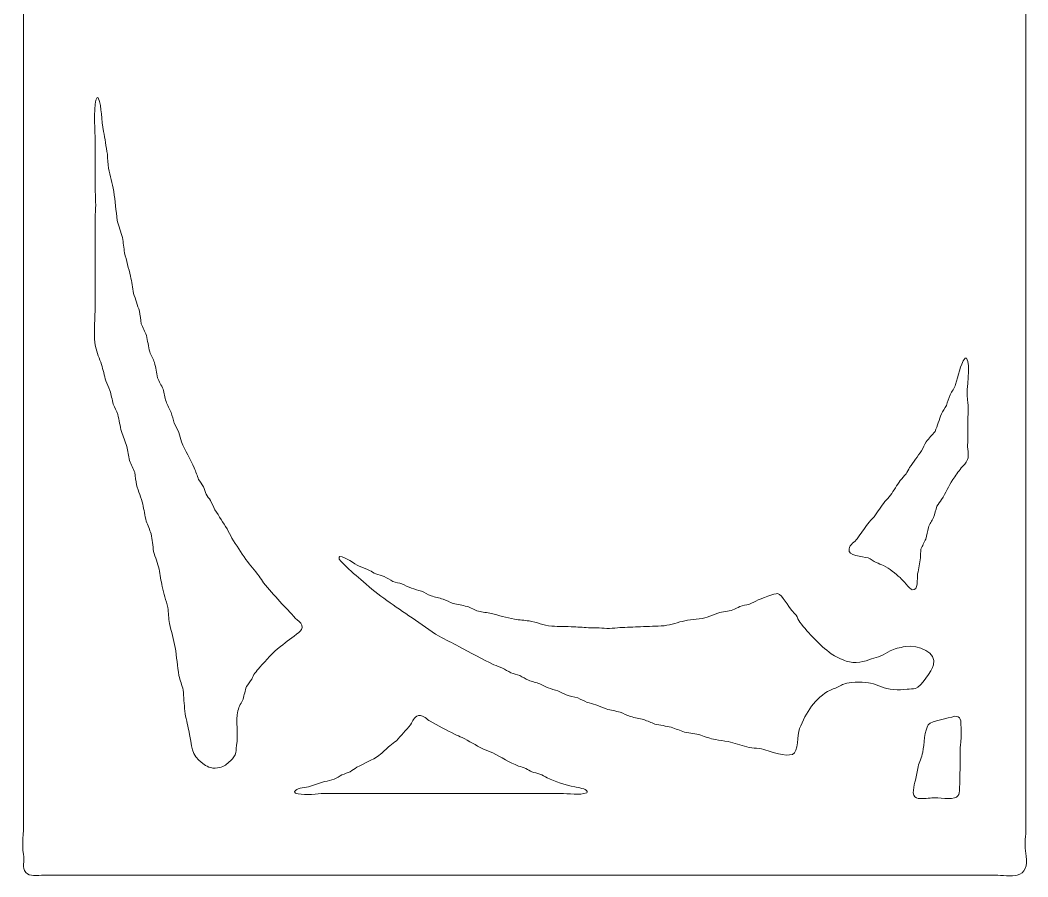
# Model space of a CAD drawing. Header units: centimetres. Extents: x -8.6 to 6.8, y -13.6 to 12.9.
# Drawn here: x 0.09 to 6.77, y -13.58 to -7.9 of the extents above; entities that cross this region are included whole.
import ezdxf

# ---------------------------------------------------------------- set-up
doc = ezdxf.new("R2010")
doc.units = ezdxf.units.CM
doc.header["$MEASUREMENT"] = 0
doc.layers.add('layer 1', color=7, linetype='Continuous')

msp = doc.modelspace()

# ---------------------------------------------------------------- linework, layer by layer
at = {"layer": 'layer 1', "color": 242, "lineweight": 9}
for points, knots in [([(0.1776, 12.93699), (1.81546, 12.93626), (3.48094, 12.93347), (5.12961, 12.93347), (5.12961, 12.93347), (5.53192, 12.93347), (5.93435, 12.93347), (6.33666, 12.93347), (6.33666, 12.93347), (6.43267, 12.93386), (6.52872, 12.93425), (6.62473, 12.93464), (6.62473, 12.93464), (6.67402, 12.9414), (6.72312, 12.93359), (6.74335, 12.90998), (6.74335, 12.90998), (6.76569, 12.8839), (6.76343, 12.83189), (6.75639, 12.79138), (6.75639, 12.79138), (6.75682, 12.7264), (6.75725, 12.66141), (6.75769, 12.59644), (6.75769, 12.59644), (6.75769, 12.31464), (6.75769, 12.03275), (6.75769, 11.75094), (6.75769, 11.75094), (6.75769, 10.65855), (6.75769, 9.56584), (6.75769, 8.47345), (6.75769, 8.47345), (6.75769, 4.25593), (6.75769, 0.04032), (6.75769, -4.16561), (6.75769, -4.16561), (6.75769, -6.56336), (6.75769, -8.95223), (6.75769, -11.34415), (6.75769, -11.34415), (6.75769, -11.90815), (6.75769, -12.47232), (6.75769, -13.03632), (6.75769, -13.03632), (6.75769, -13.12165), (6.75769, -13.207), (6.75769, -13.29232), (6.75769, -13.29232), (6.74995, -13.33842), (6.75259, -13.39634), (6.7603, -13.44028), (6.7603, -13.44028), (6.7715, -13.50417), (6.7527, -13.55332), (6.70164, -13.56593), (6.70164, -13.56593), (6.66395, -13.57524), (6.59964, -13.56594), (6.55434, -13.56593), (6.55434, -13.56593), (6.44443, -13.56593), (6.33447, -13.56593), (6.22456, -13.56593), (6.22456, -13.56593), (5.86787, -13.56593), (5.51107, -13.56593), (5.15438, -13.56593), (5.15438, -13.56593), (3.99698, -13.56593), (2.83924, -13.56593), (1.68184, -13.56593), (1.68184, -13.56593), (1.29387, -13.56593), (0.90578, -13.56593), (0.51781, -13.56593), (0.51781, -13.56593), (0.42875, -13.56593), (0.33966, -13.56593), (0.2506, -13.56593), (0.2506, -13.56593), (0.20008, -13.566), (0.15335, -13.57686), (0.12807, -13.54714), (0.12807, -13.54714), (0.10128, -13.51567), (0.12045, -13.47495), (0.11242, -13.42737), (0.11242, -13.42737), (0.10069, -13.35778), (0.11372, -13.28807), (0.11373, -13.21364), (0.11373, -13.21364), (0.11373, -12.91657), (0.11373, -12.61941), (0.11373, -12.32234), (0.11373, -12.32234), (0.11373, -11.1689), (0.11373, -10.01511), (0.11373, -8.86166), (0.11373, -8.86166), (0.11373, -6.36025), (0.11373, -3.85808), (0.11373, -1.35667), (0.11373, -1.35667), (0.11286, -1.3234), (0.11199, -1.29012), (0.11112, -1.25685), (0.11112, -1.25685), (0.10634, -1.2412), (0.10156, -1.22554), (0.09678, -1.20988), (0.09678, -1.20988), (0.102, -1.19227), (0.10721, -1.17465), (0.11242, -1.15704), (0.11242, -1.15704), (0.11286, -1.12768), (0.11329, -1.09832), (0.11373, -1.06896), (0.11373, -1.06896), (0.11373, -0.96211), (0.11373, -0.85523), (0.11373, -0.74838), (0.11373, -0.74838), (0.11373, -0.32841), (0.11373, 0.09168), (0.11373, 0.51165), (0.11373, 0.51165), (0.11373, 1.81461), (0.11373, 3.11796), (0.11373, 4.42092), (0.11373, 4.42092), (0.11373, 6.58299), (0.11373, 8.74571), (0.11373, 10.90779), (0.11373, 10.90779), (0.11373, 11.41817), (0.11373, 11.9287), (0.11373, 12.43908), (0.11373, 12.43908), (0.11373, 12.50601), (0.11373, 12.57296), (0.11373, 12.63989), (0.11373, 12.63989), (0.10715, 12.67969), (0.10569, 12.72334), (0.11242, 12.76319), (0.11242, 12.76319), (0.12375, 12.83018), (0.09046, 12.89751), (0.14501, 12.9276), (0.14501, 12.9276), (0.15587, 12.93073), (0.16674, 12.93386), (0.1776, 12.93699)], [0, 0, 0, 0, 0.025, 0.025, 0.025, 0.025, 0.05, 0.05, 0.05, 0.05, 0.075, 0.075, 0.075, 0.075, 0.1, 0.1, 0.1, 0.1, 0.125, 0.125, 0.125, 0.125, 0.15, 0.15, 0.15, 0.15, 0.175, 0.175, 0.175, 0.175, 0.2, 0.2, 0.2, 0.2, 0.225, 0.225, 0.225, 0.225, 0.25, 0.25, 0.25, 0.25, 0.275, 0.275, 0.275, 0.275, 0.3, 0.3, 0.3, 0.3, 0.325, 0.325, 0.325, 0.325, 0.35, 0.35, 0.35, 0.35, 0.375, 0.375, 0.375, 0.375, 0.4, 0.4, 0.4, 0.4, 0.425, 0.425, 0.425, 0.425, 0.45, 0.45, 0.45, 0.45, 0.475, 0.475, 0.475, 0.475, 0.5, 0.5, 0.5, 0.5, 0.525, 0.525, 0.525, 0.525, 0.55, 0.55, 0.55, 0.55, 0.575, 0.575, 0.575, 0.575, 0.6, 0.6, 0.6, 0.6, 0.625, 0.625, 0.625, 0.625, 0.65, 0.65, 0.65, 0.65, 0.675, 0.675, 0.675, 0.675, 0.7, 0.7, 0.7, 0.7, 0.725, 0.725, 0.725, 0.725, 0.75, 0.75, 0.75, 0.75, 0.775, 0.775, 0.775, 0.775, 0.8, 0.8, 0.8, 0.8, 0.825, 0.825, 0.825, 0.825, 0.85, 0.85, 0.85, 0.85, 0.875, 0.875, 0.875, 0.875, 0.9, 0.9, 0.9, 0.9, 0.925, 0.925, 0.925, 0.925, 0.95, 0.95, 0.95, 0.95, 1, 1, 1, 1]), ([(0.60124, -8.41308), (0.57429, -8.44099), (0.5869, -8.61404), (0.5869, -8.67142), (0.5869, -8.67142), (0.5869, -8.78873), (0.5882, -8.89771), (0.5882, -9.01432), (0.5882, -9.01432), (0.5882, -9.07188), (0.59622, -9.13424), (0.5869, -9.18929), (0.5869, -9.18929), (0.58733, -9.24526), (0.58777, -9.30125), (0.5882, -9.35722), (0.5882, -9.35722), (0.58777, -9.38031), (0.58733, -9.40341), (0.5869, -9.4265), (0.5869, -9.4265), (0.5869, -9.48169), (0.5869, -9.53689), (0.5869, -9.59208), (0.5869, -9.59208), (0.58733, -9.65118), (0.58777, -9.7103), (0.5882, -9.7694), (0.5882, -9.7694), (0.58777, -9.78819), (0.58733, -9.80698), (0.5869, -9.82577), (0.5869, -9.82577), (0.58688, -9.89887), (0.57534, -9.99829), (0.58951, -10.06298), (0.58951, -10.06298), (0.59907, -10.10664), (0.6167, -10.14149), (0.62991, -10.18158), (0.62991, -10.18158), (0.63947, -10.21759), (0.64903, -10.25361), (0.65859, -10.28962), (0.65859, -10.28962), (0.66772, -10.31075), (0.67684, -10.3319), (0.68597, -10.35303), (0.68597, -10.35303), (0.69335, -10.38356), (0.70074, -10.4141), (0.70813, -10.44463), (0.70813, -10.44463), (0.71812, -10.46733), (0.72811, -10.49004), (0.73811, -10.51274), (0.73811, -10.51274), (0.74593, -10.5507), (0.75375, -10.58868), (0.76157, -10.62664), (0.76157, -10.62664), (0.77373, -10.65913), (0.7859, -10.69163), (0.79807, -10.72411), (0.79807, -10.72411), (0.80415, -10.75542), (0.81023, -10.78675), (0.81632, -10.81806), (0.81632, -10.81806), (0.82761, -10.84467), (0.83891, -10.8713), (0.85021, -10.89791), (0.85021, -10.89791), (0.85412, -10.92492), (0.85803, -10.95193), (0.86194, -10.97894), (0.86194, -10.97894), (0.87416, -11.02293), (0.89193, -11.06468), (0.90365, -11.10694), (0.90365, -11.10694), (0.91104, -11.14451), (0.91842, -11.18209), (0.92581, -11.21967), (0.92581, -11.21967), (0.93711, -11.24785), (0.94841, -11.27604), (0.9597, -11.30422), (0.9597, -11.30422), (0.96492, -11.34297), (0.97013, -11.38173), (0.97534, -11.42047), (0.97534, -11.42047), (0.98751, -11.45961), (0.99968, -11.49877), (1.01184, -11.53791), (1.01184, -11.53791), (1.01836, -11.57626), (1.02488, -11.61463), (1.0314, -11.65299), (1.0314, -11.65299), (1.04399, -11.69917), (1.0566, -11.74537), (1.0692, -11.79156), (1.0692, -11.79156), (1.07611, -11.82901), (1.07334, -11.86383), (1.08093, -11.89842), (1.08093, -11.89842), (1.09353, -11.95126), (1.10613, -12.00411), (1.11873, -12.05695), (1.11873, -12.05695), (1.12655, -12.11918), (1.13437, -12.18143), (1.14219, -12.24366), (1.14219, -12.24366), (1.15219, -12.27537), (1.16218, -12.30708), (1.17217, -12.33878), (1.17217, -12.33878), (1.17521, -12.38575), (1.17826, -12.43273), (1.1813, -12.4797), (1.1813, -12.4797), (1.18952, -12.52536), (1.19974, -12.56388), (1.20867, -12.60652), (1.20867, -12.60652), (1.23164, -12.71614), (1.21759, -12.76653), (1.30122, -12.82612), (1.30122, -12.82612), (1.32259, -12.84135), (1.35464, -12.86243), (1.39898, -12.85548), (1.39898, -12.85548), (1.43544, -12.84976), (1.4536, -12.83565), (1.47459, -12.81673), (1.47459, -12.81673), (1.49047, -12.80241), (1.5071, -12.78763), (1.5163, -12.7674), (1.5163, -12.7674), (1.52464, -12.74907), (1.52129, -12.7306), (1.52542, -12.70634), (1.52542, -12.70634), (1.53811, -12.63177), (1.51821, -12.54675), (1.53455, -12.47618), (1.53455, -12.47618), (1.54153, -12.44599), (1.55738, -12.42401), (1.56844, -12.39867), (1.56844, -12.39867), (1.57582, -12.37128), (1.58321, -12.34387), (1.5906, -12.31647), (1.5906, -12.31647), (1.60233, -12.29964), (1.61406, -12.28281), (1.62579, -12.26598), (1.62579, -12.26598), (1.63231, -12.25306), (1.63883, -12.24014), (1.64535, -12.22722), (1.64535, -12.22722), (1.65708, -12.21431), (1.66881, -12.20139), (1.68054, -12.18847), (1.68054, -12.18847), (1.72097, -12.13892), (1.76564, -12.09035), (1.8161, -12.0499), (1.8161, -12.0499), (1.85651, -12.01938), (1.89693, -11.98884), (1.93733, -11.95831), (1.93733, -11.95831), (1.94836, -11.94809), (1.96591, -11.9316), (1.95819, -11.90899), (1.95819, -11.90899), (1.95126, -11.8887), (1.92954, -11.87921), (1.91647, -11.86436), (1.91647, -11.86436), (1.88281, -11.82611), (1.84574, -11.7906), (1.81219, -11.7528), (1.81219, -11.7528), (1.77593, -11.71195), (1.73689, -11.67068), (1.704, -11.62833), (1.704, -11.62833), (1.69445, -11.61346), (1.68488, -11.59858), (1.67533, -11.5837), (1.67533, -11.5837), (1.64578, -11.5473), (1.61623, -11.51089), (1.58669, -11.47449), (1.58669, -11.47449), (1.55464, -11.42839), (1.52494, -11.37963), (1.49414, -11.33358), (1.49414, -11.33358), (1.48371, -11.31244), (1.47328, -11.2913), (1.46286, -11.27016), (1.46286, -11.27016), (1.43686, -11.23055), (1.40857, -11.18617), (1.38204, -11.14569), (1.38204, -11.14569), (1.37205, -11.12494), (1.36205, -11.10419), (1.35206, -11.08345), (1.35206, -11.08345), (1.3425, -11.06936), (1.33294, -11.05527), (1.32338, -11.04117), (1.32338, -11.04117), (1.3173, -11.02474), (1.31121, -11.00829), (1.30513, -10.99185), (1.30513, -10.99185), (1.2947, -10.97581), (1.28427, -10.95975), (1.27385, -10.94371), (1.27385, -10.94371), (1.26429, -10.91827), (1.25473, -10.89282), (1.24517, -10.86738), (1.24517, -10.86738), (1.21895, -10.81269), (1.18444, -10.75042), (1.16044, -10.69475), (1.16044, -10.69475), (1.15479, -10.67362), (1.14914, -10.65248), (1.1435, -10.63134), (1.1435, -10.63134), (1.13307, -10.61138), (1.12264, -10.59141), (1.11221, -10.57145), (1.11221, -10.57145), (1.10526, -10.54758), (1.09831, -10.5237), (1.09136, -10.49982), (1.09136, -10.49982), (1.08006, -10.47555), (1.06876, -10.45128), (1.05746, -10.42701), (1.05746, -10.42701), (1.05095, -10.39961), (1.04443, -10.37221), (1.03791, -10.34481), (1.03791, -10.34481), (1.02575, -10.31976), (1.01358, -10.2947), (1.00141, -10.26966), (1.00141, -10.26966), (0.9949, -10.236), (0.98838, -10.20233), (0.98186, -10.16867), (0.98186, -10.16867), (0.971, -10.14518), (0.96014, -10.12169), (0.94927, -10.09821), (0.94927, -10.09821), (0.94189, -10.06181), (0.9345, -10.0254), (0.92711, -9.98899), (0.92711, -9.98899), (0.91582, -9.96316), (0.90452, -9.93732), (0.89322, -9.91149), (0.89322, -9.91149), (0.88931, -9.8837), (0.8854, -9.8559), (0.88149, -9.82812), (0.88149, -9.82812), (0.86846, -9.78898), (0.85542, -9.74983), (0.84239, -9.71069), (0.84239, -9.71069), (0.83587, -9.67233), (0.82935, -9.63396), (0.82283, -9.5956), (0.82283, -9.5956), (0.80937, -9.54433), (0.79589, -9.49304), (0.78243, -9.44177), (0.78243, -9.44177), (0.77808, -9.40811), (0.77373, -9.37444), (0.76939, -9.34078), (0.76939, -9.34078), (0.75766, -9.3032), (0.74593, -9.26562), (0.7342, -9.22805), (0.7342, -9.22805), (0.72681, -9.16347), (0.71942, -9.09886), (0.71204, -9.03429), (0.71204, -9.03429), (0.70126, -8.97753), (0.68612, -8.9343), (0.67554, -8.88045), (0.67554, -8.88045), (0.67337, -8.84992), (0.67119, -8.81938), (0.66902, -8.78885), (0.66902, -8.78885), (0.65987, -8.73675), (0.65351, -8.68385), (0.64295, -8.63737), (0.64295, -8.63737), (0.62571, -8.56152), (0.63476, -8.47827), (0.60776, -8.41542), (0.60776, -8.41542), (0.60558, -8.41464), (0.60341, -8.41386), (0.60124, -8.41308)], [0, 0, 0, 0, 0.0120482, 0.0120482, 0.0120482, 0.0120482, 0.0240964, 0.0240964, 0.0240964, 0.0240964, 0.0361446, 0.0361446, 0.0361446, 0.0361446, 0.0481928, 0.0481928, 0.0481928, 0.0481928, 0.060241, 0.060241, 0.060241, 0.060241, 0.0722892, 0.0722892, 0.0722892, 0.0722892, 0.0843373, 0.0843373, 0.0843373, 0.0843373, 0.0963855, 0.0963855, 0.0963855, 0.0963855, 0.1084337, 0.1084337, 0.1084337, 0.1084337, 0.1204819, 0.1204819, 0.1204819, 0.1204819, 0.1325301, 0.1325301, 0.1325301, 0.1325301, 0.1445783, 0.1445783, 0.1445783, 0.1445783, 0.1566265, 0.1566265, 0.1566265, 0.1566265, 0.1686747, 0.1686747, 0.1686747, 0.1686747, 0.1807229, 0.1807229, 0.1807229, 0.1807229, 0.1927711, 0.1927711, 0.1927711, 0.1927711, 0.2048193, 0.2048193, 0.2048193, 0.2048193, 0.2168675, 0.2168675, 0.2168675, 0.2168675, 0.2289157, 0.2289157, 0.2289157, 0.2289157, 0.2409639, 0.2409639, 0.2409639, 0.2409639, 0.253012, 0.253012, 0.253012, 0.253012, 0.2650602, 0.2650602, 0.2650602, 0.2650602, 0.2771084, 0.2771084, 0.2771084, 0.2771084, 0.2891566, 0.2891566, 0.2891566, 0.2891566, 0.3012048, 0.3012048, 0.3012048, 0.3012048, 0.313253, 0.313253, 0.313253, 0.313253, 0.3253012, 0.3253012, 0.3253012, 0.3253012, 0.3373494, 0.3373494, 0.3373494, 0.3373494, 0.3493976, 0.3493976, 0.3493976, 0.3493976, 0.3614458, 0.3614458, 0.3614458, 0.3614458, 0.373494, 0.373494, 0.373494, 0.373494, 0.3855422, 0.3855422, 0.3855422, 0.3855422, 0.3975904, 0.3975904, 0.3975904, 0.3975904, 0.4096386, 0.4096386, 0.4096386, 0.4096386, 0.4216867, 0.4216867, 0.4216867, 0.4216867, 0.4337349, 0.4337349, 0.4337349, 0.4337349, 0.4457831, 0.4457831, 0.4457831, 0.4457831, 0.4578313, 0.4578313, 0.4578313, 0.4578313, 0.4698795, 0.4698795, 0.4698795, 0.4698795, 0.4819277, 0.4819277, 0.4819277, 0.4819277, 0.4939759, 0.4939759, 0.4939759, 0.4939759, 0.5060241, 0.5060241, 0.5060241, 0.5060241, 0.5180723, 0.5180723, 0.5180723, 0.5180723, 0.5301205, 0.5301205, 0.5301205, 0.5301205, 0.5421687, 0.5421687, 0.5421687, 0.5421687, 0.5542169, 0.5542169, 0.5542169, 0.5542169, 0.5662651, 0.5662651, 0.5662651, 0.5662651, 0.5783133, 0.5783133, 0.5783133, 0.5783133, 0.5903614, 0.5903614, 0.5903614, 0.5903614, 0.6024096, 0.6024096, 0.6024096, 0.6024096, 0.6144578, 0.6144578, 0.6144578, 0.6144578, 0.626506, 0.626506, 0.626506, 0.626506, 0.6385542, 0.6385542, 0.6385542, 0.6385542, 0.6506024, 0.6506024, 0.6506024, 0.6506024, 0.6626506, 0.6626506, 0.6626506, 0.6626506, 0.6746988, 0.6746988, 0.6746988, 0.6746988, 0.686747, 0.686747, 0.686747, 0.686747, 0.6987952, 0.6987952, 0.6987952, 0.6987952, 0.7108434, 0.7108434, 0.7108434, 0.7108434, 0.7228916, 0.7228916, 0.7228916, 0.7228916, 0.7349398, 0.7349398, 0.7349398, 0.7349398, 0.746988, 0.746988, 0.746988, 0.746988, 0.7590361, 0.7590361, 0.7590361, 0.7590361, 0.7710843, 0.7710843, 0.7710843, 0.7710843, 0.7831325, 0.7831325, 0.7831325, 0.7831325, 0.7951807, 0.7951807, 0.7951807, 0.7951807, 0.8072289, 0.8072289, 0.8072289, 0.8072289, 0.8192771, 0.8192771, 0.8192771, 0.8192771, 0.8313253, 0.8313253, 0.8313253, 0.8313253, 0.8433735, 0.8433735, 0.8433735, 0.8433735, 0.8554217, 0.8554217, 0.8554217, 0.8554217, 0.8674699, 0.8674699, 0.8674699, 0.8674699, 0.8795181, 0.8795181, 0.8795181, 0.8795181, 0.8915663, 0.8915663, 0.8915663, 0.8915663, 0.9036145, 0.9036145, 0.9036145, 0.9036145, 0.9156627, 0.9156627, 0.9156627, 0.9156627, 0.9277108, 0.9277108, 0.9277108, 0.9277108, 0.939759, 0.939759, 0.939759, 0.939759, 0.9518072, 0.9518072, 0.9518072, 0.9518072, 0.9638554, 0.9638554, 0.9638554, 0.9638554, 0.9759036, 0.9759036, 0.9759036, 0.9759036, 1, 1, 1, 1]), ([(6.35491, -10.14048), (6.31953, -10.18531), (6.31199, -10.2567), (6.29234, -10.31428), (6.29234, -10.31428), (6.28368, -10.33964), (6.26802, -10.36006), (6.25714, -10.38239), (6.25714, -10.38239), (6.24845, -10.40587), (6.23976, -10.42936), (6.23107, -10.45285), (6.23107, -10.45285), (6.22021, -10.47164), (6.20935, -10.49043), (6.19849, -10.50921), (6.19849, -10.50921), (6.18458, -10.54796), (6.17068, -10.58672), (6.15677, -10.62547), (6.15677, -10.62547), (6.13679, -10.64817), (6.1168, -10.67088), (6.09681, -10.69358), (6.09681, -10.69358), (6.08682, -10.71354), (6.07682, -10.73351), (6.06683, -10.75347), (6.06683, -10.75347), (6.04033, -10.79065), (6.01382, -10.82785), (5.98732, -10.86503), (5.98732, -10.86503), (5.9795, -10.87912), (5.97168, -10.89321), (5.96386, -10.9073), (5.96386, -10.9073), (5.95126, -10.92139), (5.93865, -10.93549), (5.92605, -10.94958), (5.92605, -10.94958), (5.90433, -10.98246), (5.8826, -11.01534), (5.86088, -11.04822), (5.86088, -11.04822), (5.84871, -11.06192), (5.83655, -11.07562), (5.82438, -11.08932), (5.82438, -11.08932), (5.80049, -11.12298), (5.77658, -11.15665), (5.75269, -11.19031), (5.75269, -11.19031), (5.73835, -11.20597), (5.72401, -11.22163), (5.70967, -11.23728), (5.70967, -11.23728), (5.68665, -11.27016), (5.66361, -11.30305), (5.64059, -11.33592), (5.64059, -11.33592), (5.62384, -11.35727), (5.59163, -11.37421), (5.58584, -11.40404), (5.58584, -11.40404), (5.57599, -11.45479), (5.67466, -11.45104), (5.71228, -11.46393), (5.71228, -11.46393), (5.73298, -11.47101), (5.74805, -11.48482), (5.76572, -11.49446), (5.76572, -11.49446), (5.78223, -11.50072), (5.79875, -11.50698), (5.81526, -11.51325), (5.81526, -11.51325), (5.85524, -11.53405), (5.89279, -11.56548), (5.92475, -11.59427), (5.92475, -11.59427), (5.94008, -11.60809), (5.98984, -11.67129), (6.00426, -11.67413), (6.00426, -11.67413), (6.04953, -11.68302), (6.03522, -11.59966), (6.04076, -11.56961), (6.04076, -11.56961), (6.04785, -11.53118), (6.05273, -11.49843), (6.05901, -11.46393), (6.05901, -11.46393), (6.05988, -11.44436), (6.06075, -11.42478), (6.06162, -11.40521), (6.06162, -11.40521), (6.07291, -11.3829), (6.08421, -11.36058), (6.09551, -11.33827), (6.09551, -11.33827), (6.10116, -11.31283), (6.10681, -11.28739), (6.11246, -11.26194), (6.11246, -11.26194), (6.12008, -11.23716), (6.13633, -11.21839), (6.14635, -11.19618), (6.14635, -11.19618), (6.15373, -11.17113), (6.16112, -11.14608), (6.16851, -11.12103), (6.16851, -11.12103), (6.17893, -11.10615), (6.18936, -11.09128), (6.19979, -11.0764), (6.19979, -11.0764), (6.22824, -11.03312), (6.24496, -10.98691), (6.27409, -10.94488), (6.27409, -10.94488), (6.29155, -10.91969), (6.31048, -10.89244), (6.33014, -10.86738), (6.33014, -10.86738), (6.34407, -10.84962), (6.36318, -10.8348), (6.37185, -10.81219), (6.37185, -10.81219), (6.38478, -10.77848), (6.36709, -10.73674), (6.37316, -10.69945), (6.37316, -10.69945), (6.37316, -10.6564), (6.37316, -10.61333), (6.37316, -10.57028), (6.37316, -10.57028), (6.37316, -10.51892), (6.38046, -10.46422), (6.37185, -10.41527), (6.37185, -10.41527), (6.35923, -10.34351), (6.39882, -10.18308), (6.36534, -10.14048), (6.36534, -10.14048), (6.36186, -10.14048), (6.35838, -10.14048), (6.35491, -10.14048)], [0, 0, 0, 0, 0.0263158, 0.0263158, 0.0263158, 0.0263158, 0.0526316, 0.0526316, 0.0526316, 0.0526316, 0.0789474, 0.0789474, 0.0789474, 0.0789474, 0.1052632, 0.1052632, 0.1052632, 0.1052632, 0.1315789, 0.1315789, 0.1315789, 0.1315789, 0.1578947, 0.1578947, 0.1578947, 0.1578947, 0.1842105, 0.1842105, 0.1842105, 0.1842105, 0.2105263, 0.2105263, 0.2105263, 0.2105263, 0.2368421, 0.2368421, 0.2368421, 0.2368421, 0.2631579, 0.2631579, 0.2631579, 0.2631579, 0.2894737, 0.2894737, 0.2894737, 0.2894737, 0.3157895, 0.3157895, 0.3157895, 0.3157895, 0.3421053, 0.3421053, 0.3421053, 0.3421053, 0.3684211, 0.3684211, 0.3684211, 0.3684211, 0.3947368, 0.3947368, 0.3947368, 0.3947368, 0.4210526, 0.4210526, 0.4210526, 0.4210526, 0.4473684, 0.4473684, 0.4473684, 0.4473684, 0.4736842, 0.4736842, 0.4736842, 0.4736842, 0.5, 0.5, 0.5, 0.5, 0.5263158, 0.5263158, 0.5263158, 0.5263158, 0.5526316, 0.5526316, 0.5526316, 0.5526316, 0.5789474, 0.5789474, 0.5789474, 0.5789474, 0.6052632, 0.6052632, 0.6052632, 0.6052632, 0.6315789, 0.6315789, 0.6315789, 0.6315789, 0.6578947, 0.6578947, 0.6578947, 0.6578947, 0.6842105, 0.6842105, 0.6842105, 0.6842105, 0.7105263, 0.7105263, 0.7105263, 0.7105263, 0.7368421, 0.7368421, 0.7368421, 0.7368421, 0.7631579, 0.7631579, 0.7631579, 0.7631579, 0.7894737, 0.7894737, 0.7894737, 0.7894737, 0.8157895, 0.8157895, 0.8157895, 0.8157895, 0.8421053, 0.8421053, 0.8421053, 0.8421053, 0.8684211, 0.8684211, 0.8684211, 0.8684211, 0.8947368, 0.8947368, 0.8947368, 0.8947368, 0.9210526, 0.9210526, 0.9210526, 0.9210526, 0.9473684, 0.9473684, 0.9473684, 0.9473684, 1, 1, 1, 1]), ([(2.20976, -11.45336), (2.20698, -11.45545), (2.20659, -11.45494), (2.20455, -11.45805), (2.20455, -11.45805), (2.1986, -11.47507), (2.23066, -11.49704), (2.23974, -11.50737), (2.23974, -11.50737), (2.27701, -11.54976), (2.32399, -11.58334), (2.36618, -11.62128), (2.36618, -11.62128), (2.46527, -11.71037), (2.57573, -11.78445), (2.68945, -11.86084), (2.68945, -11.86084), (2.74798, -11.90016), (2.80553, -11.94642), (2.86803, -11.98179), (2.86803, -11.98179), (2.91237, -12.00689), (2.95533, -12.02609), (2.99969, -12.05108), (2.99969, -12.05108), (3.07316, -12.09246), (3.15698, -12.13254), (3.23171, -12.17203), (3.23171, -12.17203), (3.25039, -12.17908), (3.26908, -12.18612), (3.28776, -12.19317), (3.28776, -12.19317), (3.30644, -12.20374), (3.32513, -12.21431), (3.34381, -12.22488), (3.34381, -12.22488), (3.36336, -12.23075), (3.38292, -12.23662), (3.40247, -12.24249), (3.40247, -12.24249), (3.42159, -12.25306), (3.44071, -12.26363), (3.45982, -12.2742), (3.45982, -12.2742), (3.48546, -12.28203), (3.5111, -12.28985), (3.53673, -12.29768), (3.53673, -12.29768), (3.55454, -12.30669), (3.57236, -12.31569), (3.59017, -12.32469), (3.59017, -12.32469), (3.6119, -12.33135), (3.63363, -12.338), (3.65535, -12.34466), (3.65535, -12.34466), (3.6736, -12.35366), (3.69185, -12.36266), (3.7101, -12.37166), (3.7101, -12.37166), (3.73616, -12.37832), (3.76224, -12.38497), (3.78831, -12.39163), (3.78831, -12.39163), (3.80872, -12.40141), (3.82915, -12.4112), (3.84957, -12.42098), (3.84957, -12.42098), (3.86869, -12.42607), (3.88781, -12.43116), (3.90692, -12.43625), (3.90692, -12.43625), (3.92995, -12.44564), (3.95298, -12.45504), (3.97601, -12.46443), (3.97601, -12.46443), (4.00686, -12.47148), (4.03771, -12.47853), (4.06856, -12.48557), (4.06856, -12.48557), (4.09115, -12.49536), (4.11375, -12.50514), (4.13634, -12.51493), (4.13634, -12.51493), (4.16632, -12.52158), (4.19631, -12.52824), (4.22628, -12.53489), (4.22628, -12.53489), (4.25018, -12.54468), (4.27408, -12.55447), (4.29798, -12.56425), (4.29798, -12.56425), (4.33447, -12.5713), (4.37098, -12.57834), (4.40747, -12.58539), (4.40747, -12.58539), (4.43701, -12.59596), (4.46657, -12.60653), (4.49611, -12.61709), (4.49611, -12.61709), (4.5311, -12.62654), (4.57064, -12.62694), (4.603, -12.63823), (4.603, -12.63823), (4.63376, -12.64897), (4.66545, -12.66017), (4.70076, -12.66759), (4.70076, -12.66759), (4.72856, -12.67189), (4.75638, -12.6762), (4.78418, -12.68051), (4.78418, -12.68051), (4.82546, -12.69225), (4.86674, -12.70399), (4.90802, -12.71574), (4.90802, -12.71574), (4.95042, -12.72537), (4.998, -12.72385), (5.03446, -12.73687), (5.03446, -12.73687), (5.06567, -12.74803), (5.16676, -12.78278), (5.21043, -12.76506), (5.21043, -12.76506), (5.25213, -12.74814), (5.24146, -12.63782), (5.25866, -12.59478), (5.25866, -12.59478), (5.30066, -12.48969), (5.35995, -12.38976), (5.46201, -12.33878), (5.46201, -12.33878), (5.47504, -12.33409), (5.48808, -12.32939), (5.50111, -12.32469), (5.50111, -12.32469), (5.52421, -12.31436), (5.54502, -12.29995), (5.5715, -12.29298), (5.5715, -12.29298), (5.60464, -12.28427), (5.69506, -12.28577), (5.72922, -12.29298), (5.72922, -12.29298), (5.7562, -12.29868), (5.77746, -12.3105), (5.80092, -12.31882), (5.80092, -12.31882), (5.8435, -12.33392), (5.91532, -12.34236), (5.97168, -12.33409), (5.97168, -12.33409), (5.98992, -12.33252), (6.00818, -12.33095), (6.02642, -12.32939), (6.02642, -12.32939), (6.06447, -12.31592), (6.13419, -12.21195), (6.14635, -12.17203), (6.14635, -12.17203), (6.1706, -12.09234), (6.04641, -12.03581), (5.95734, -12.05108), (5.95734, -12.05108), (5.92235, -12.05708), (5.88533, -12.06498), (5.85827, -12.07926), (5.85827, -12.07926), (5.83785, -12.09061), (5.81743, -12.10197), (5.79701, -12.11332), (5.79701, -12.11332), (5.77615, -12.11997), (5.75529, -12.12663), (5.73444, -12.13328), (5.73444, -12.13328), (5.69309, -12.14904), (5.62408, -12.16727), (5.56759, -12.14737), (5.56759, -12.14737), (5.53518, -12.13596), (5.49506, -12.11693), (5.46852, -12.09805), (5.46852, -12.09805), (5.38723, -12.0402), (5.32018, -11.96555), (5.25996, -11.88902), (5.25996, -11.88902), (5.25171, -11.87376), (5.24345, -11.85849), (5.2352, -11.84323), (5.2352, -11.84323), (5.22564, -11.83266), (5.21608, -11.82209), (5.20652, -11.81152), (5.20652, -11.81152), (5.18503, -11.78627), (5.14438, -11.70755), (5.11136, -11.69996), (5.11136, -11.69996), (5.09547, -11.69631), (4.99886, -11.73523), (4.98362, -11.74224), (4.98362, -11.74224), (4.96407, -11.75124), (4.94451, -11.76024), (4.92496, -11.76925), (4.92496, -11.76925), (4.90411, -11.77472), (4.88325, -11.78021), (4.86239, -11.78569), (4.86239, -11.78569), (4.84675, -11.79312), (4.83111, -11.80056), (4.81547, -11.808), (4.81547, -11.808), (4.78543, -11.81901), (4.74919, -11.82008), (4.7164, -11.82913), (4.7164, -11.82913), (4.69294, -11.83814), (4.66947, -11.84714), (4.64601, -11.85614), (4.64601, -11.85614), (4.60317, -11.87137), (4.54515, -11.86885), (4.49741, -11.87963), (4.49741, -11.87963), (4.45136, -11.89003), (4.41027, -11.90472), (4.36054, -11.91368), (4.36054, -11.91368), (4.30841, -11.91564), (4.25626, -11.9176), (4.20412, -11.91956), (4.20412, -11.91956), (4.15807, -11.92151), (4.11201, -11.92347), (4.06595, -11.92543), (4.06595, -11.92543), (4.02737, -11.93092), (3.96981, -11.93236), (3.93039, -11.9266), (3.93039, -11.9266), (3.91084, -11.9266), (3.89128, -11.9266), (3.87173, -11.9266), (3.87173, -11.9266), (3.8348, -11.92425), (3.79786, -11.9219), (3.76093, -11.91956), (3.76093, -11.91956), (3.71227, -11.91838), (3.6636, -11.91721), (3.61494, -11.91603), (3.61494, -11.91603), (3.55772, -11.90749), (3.51593, -11.8915), (3.46504, -11.8808), (3.46504, -11.8808), (3.43289, -11.87728), (3.40073, -11.87376), (3.36858, -11.87024), (3.36858, -11.87024), (3.31205, -11.8591), (3.26376, -11.84502), (3.21476, -11.83148), (3.21476, -11.83148), (3.18609, -11.82679), (3.15741, -11.82209), (3.12873, -11.81739), (3.12873, -11.81739), (3.10353, -11.80643), (3.07833, -11.79547), (3.05313, -11.78451), (3.05313, -11.78451), (3.02228, -11.77825), (2.99143, -11.77198), (2.96058, -11.76572), (2.96058, -11.76572), (2.93842, -11.75594), (2.91626, -11.74615), (2.8941, -11.73636), (2.8941, -11.73636), (2.8676, -11.72932), (2.84109, -11.72227), (2.81459, -11.71523), (2.81459, -11.71523), (2.7933, -11.70466), (2.77201, -11.69409), (2.75072, -11.68352), (2.75072, -11.68352), (2.72856, -11.67726), (2.7064, -11.67099), (2.68424, -11.66473), (2.68424, -11.66473), (2.66338, -11.65495), (2.64252, -11.64516), (2.62167, -11.63537), (2.62167, -11.63537), (2.60169, -11.63029), (2.58169, -11.6252), (2.56171, -11.62011), (2.56171, -11.62011), (2.54259, -11.60876), (2.52347, -11.5974), (2.50435, -11.58605), (2.50435, -11.58605), (2.48567, -11.58057), (2.46699, -11.57509), (2.4483, -11.56961), (2.4483, -11.56961), (2.4344, -11.56178), (2.42049, -11.55395), (2.40659, -11.54613), (2.40659, -11.54613), (2.38357, -11.53673), (2.36053, -11.52734), (2.33751, -11.51794), (2.33751, -11.51794), (2.30807, -11.50187), (2.24657, -11.4573), (2.20976, -11.45336)], [0, 0, 0, 0, 0.0121951, 0.0121951, 0.0121951, 0.0121951, 0.0243902, 0.0243902, 0.0243902, 0.0243902, 0.0365854, 0.0365854, 0.0365854, 0.0365854, 0.0487805, 0.0487805, 0.0487805, 0.0487805, 0.0609756, 0.0609756, 0.0609756, 0.0609756, 0.0731707, 0.0731707, 0.0731707, 0.0731707, 0.0853659, 0.0853659, 0.0853659, 0.0853659, 0.097561, 0.097561, 0.097561, 0.097561, 0.1097561, 0.1097561, 0.1097561, 0.1097561, 0.1219512, 0.1219512, 0.1219512, 0.1219512, 0.1341463, 0.1341463, 0.1341463, 0.1341463, 0.1463415, 0.1463415, 0.1463415, 0.1463415, 0.1585366, 0.1585366, 0.1585366, 0.1585366, 0.1707317, 0.1707317, 0.1707317, 0.1707317, 0.1829268, 0.1829268, 0.1829268, 0.1829268, 0.195122, 0.195122, 0.195122, 0.195122, 0.2073171, 0.2073171, 0.2073171, 0.2073171, 0.2195122, 0.2195122, 0.2195122, 0.2195122, 0.2317073, 0.2317073, 0.2317073, 0.2317073, 0.2439024, 0.2439024, 0.2439024, 0.2439024, 0.2560976, 0.2560976, 0.2560976, 0.2560976, 0.2682927, 0.2682927, 0.2682927, 0.2682927, 0.2804878, 0.2804878, 0.2804878, 0.2804878, 0.2926829, 0.2926829, 0.2926829, 0.2926829, 0.304878, 0.304878, 0.304878, 0.304878, 0.3170732, 0.3170732, 0.3170732, 0.3170732, 0.3292683, 0.3292683, 0.3292683, 0.3292683, 0.3414634, 0.3414634, 0.3414634, 0.3414634, 0.3536585, 0.3536585, 0.3536585, 0.3536585, 0.3658537, 0.3658537, 0.3658537, 0.3658537, 0.3780488, 0.3780488, 0.3780488, 0.3780488, 0.3902439, 0.3902439, 0.3902439, 0.3902439, 0.402439, 0.402439, 0.402439, 0.402439, 0.4146341, 0.4146341, 0.4146341, 0.4146341, 0.4268293, 0.4268293, 0.4268293, 0.4268293, 0.4390244, 0.4390244, 0.4390244, 0.4390244, 0.4512195, 0.4512195, 0.4512195, 0.4512195, 0.4634146, 0.4634146, 0.4634146, 0.4634146, 0.4756098, 0.4756098, 0.4756098, 0.4756098, 0.4878049, 0.4878049, 0.4878049, 0.4878049, 0.5, 0.5, 0.5, 0.5, 0.5121951, 0.5121951, 0.5121951, 0.5121951, 0.5243902, 0.5243902, 0.5243902, 0.5243902, 0.5365854, 0.5365854, 0.5365854, 0.5365854, 0.5487805, 0.5487805, 0.5487805, 0.5487805, 0.5609756, 0.5609756, 0.5609756, 0.5609756, 0.5731707, 0.5731707, 0.5731707, 0.5731707, 0.5853659, 0.5853659, 0.5853659, 0.5853659, 0.597561, 0.597561, 0.597561, 0.597561, 0.6097561, 0.6097561, 0.6097561, 0.6097561, 0.6219512, 0.6219512, 0.6219512, 0.6219512, 0.6341463, 0.6341463, 0.6341463, 0.6341463, 0.6463415, 0.6463415, 0.6463415, 0.6463415, 0.6585366, 0.6585366, 0.6585366, 0.6585366, 0.6707317, 0.6707317, 0.6707317, 0.6707317, 0.6829268, 0.6829268, 0.6829268, 0.6829268, 0.695122, 0.695122, 0.695122, 0.695122, 0.7073171, 0.7073171, 0.7073171, 0.7073171, 0.7195122, 0.7195122, 0.7195122, 0.7195122, 0.7317073, 0.7317073, 0.7317073, 0.7317073, 0.7439024, 0.7439024, 0.7439024, 0.7439024, 0.7560976, 0.7560976, 0.7560976, 0.7560976, 0.7682927, 0.7682927, 0.7682927, 0.7682927, 0.7804878, 0.7804878, 0.7804878, 0.7804878, 0.7926829, 0.7926829, 0.7926829, 0.7926829, 0.804878, 0.804878, 0.804878, 0.804878, 0.8170732, 0.8170732, 0.8170732, 0.8170732, 0.8292683, 0.8292683, 0.8292683, 0.8292683, 0.8414634, 0.8414634, 0.8414634, 0.8414634, 0.8536585, 0.8536585, 0.8536585, 0.8536585, 0.8658537, 0.8658537, 0.8658537, 0.8658537, 0.8780488, 0.8780488, 0.8780488, 0.8780488, 0.8902439, 0.8902439, 0.8902439, 0.8902439, 0.902439, 0.902439, 0.902439, 0.902439, 0.9146341, 0.9146341, 0.9146341, 0.9146341, 0.9268293, 0.9268293, 0.9268293, 0.9268293, 0.9390244, 0.9390244, 0.9390244, 0.9390244, 0.9512195, 0.9512195, 0.9512195, 0.9512195, 0.9634146, 0.9634146, 0.9634146, 0.9634146, 0.9756098, 0.9756098, 0.9756098, 0.9756098, 1, 1, 1, 1]), ([(2.73247, -12.50671), (2.69388, -12.52375), (2.70008, -12.54038), (2.67772, -12.56895), (2.67772, -12.56895), (2.64941, -12.60512), (2.61586, -12.64038), (2.58517, -12.67463), (2.58517, -12.67463), (2.57084, -12.68599), (2.55649, -12.69734), (2.54216, -12.70869), (2.54216, -12.70869), (2.51636, -12.7275), (2.49566, -12.75353), (2.46916, -12.7721), (2.46916, -12.7721), (2.42395, -12.80379), (2.37343, -12.82334), (2.32317, -12.85078), (2.32317, -12.85078), (2.3084, -12.86057), (2.29362, -12.87035), (2.27885, -12.88014), (2.27885, -12.88014), (2.2606, -12.88718), (2.24235, -12.89423), (2.2241, -12.90128), (2.2241, -12.90128), (2.20672, -12.91106), (2.18934, -12.92085), (2.17196, -12.93063), (2.17196, -12.93063), (2.15111, -12.93572), (2.13025, -12.94081), (2.10939, -12.9459), (2.10939, -12.9459), (2.07333, -12.95725), (2.03726, -12.9686), (2.0012, -12.97996), (2.0012, -12.97996), (1.9675, -12.98768), (1.92144, -12.98618), (1.90865, -13.01283), (1.90865, -13.01283), (1.91083, -13.01636), (1.913, -13.01988), (1.91517, -13.0234), (1.91517, -13.0234), (1.95952, -13.03537), (2.03721, -13.03138), (2.08723, -13.02458), (2.08723, -13.02458), (2.17326, -13.02458), (2.25931, -13.02458), (2.34533, -13.02458), (2.34533, -13.02458), (2.66509, -13.02458), (2.98495, -13.02458), (3.30471, -13.02458), (3.30471, -13.02458), (3.43021, -13.02458), (3.54663, -13.02458), (3.66969, -13.02458), (3.66969, -13.02458), (3.72923, -13.02458), (3.79983, -13.03603), (3.84696, -13.02106), (3.84696, -13.02106), (3.84899, -13.0173), (3.85067, -13.01536), (3.84957, -13.01166), (3.84957, -13.01166), (3.8415, -12.99088), (3.79231, -12.98734), (3.76745, -12.98113), (3.76745, -12.98113), (3.70545, -12.96565), (3.63696, -12.94775), (3.58496, -12.92007), (3.58496, -12.92007), (3.56888, -12.91185), (3.5528, -12.90362), (3.53673, -12.89541), (3.53673, -12.89541), (3.51892, -12.89071), (3.5011, -12.88601), (3.48329, -12.88131), (3.48329, -12.88131), (3.47025, -12.87388), (3.45721, -12.86644), (3.44418, -12.859), (3.44418, -12.859), (3.42767, -12.85352), (3.41116, -12.84804), (3.39465, -12.84256), (3.39465, -12.84256), (3.33519, -12.81888), (3.27797, -12.78328), (3.22389, -12.75449), (3.22389, -12.75449), (3.20173, -12.74588), (3.17957, -12.73726), (3.15741, -12.72865), (3.15741, -12.72865), (3.1128, -12.70487), (3.06561, -12.67675), (3.02185, -12.6535), (3.02185, -12.6535), (3.00447, -12.64645), (2.98708, -12.63941), (2.96971, -12.63236), (2.96971, -12.63236), (2.91661, -12.60302), (2.86208, -12.57538), (2.80807, -12.54546), (2.80807, -12.54546), (2.78371, -12.53196), (2.77104, -12.5073), (2.73247, -12.50671)], [0, 0, 0, 0, 0.0322581, 0.0322581, 0.0322581, 0.0322581, 0.0645161, 0.0645161, 0.0645161, 0.0645161, 0.0967742, 0.0967742, 0.0967742, 0.0967742, 0.1290323, 0.1290323, 0.1290323, 0.1290323, 0.1612903, 0.1612903, 0.1612903, 0.1612903, 0.1935484, 0.1935484, 0.1935484, 0.1935484, 0.2258065, 0.2258065, 0.2258065, 0.2258065, 0.2580645, 0.2580645, 0.2580645, 0.2580645, 0.2903226, 0.2903226, 0.2903226, 0.2903226, 0.3225806, 0.3225806, 0.3225806, 0.3225806, 0.3548387, 0.3548387, 0.3548387, 0.3548387, 0.3870968, 0.3870968, 0.3870968, 0.3870968, 0.4193548, 0.4193548, 0.4193548, 0.4193548, 0.4516129, 0.4516129, 0.4516129, 0.4516129, 0.483871, 0.483871, 0.483871, 0.483871, 0.516129, 0.516129, 0.516129, 0.516129, 0.5483871, 0.5483871, 0.5483871, 0.5483871, 0.5806452, 0.5806452, 0.5806452, 0.5806452, 0.6129032, 0.6129032, 0.6129032, 0.6129032, 0.6451613, 0.6451613, 0.6451613, 0.6451613, 0.6774194, 0.6774194, 0.6774194, 0.6774194, 0.7096774, 0.7096774, 0.7096774, 0.7096774, 0.7419355, 0.7419355, 0.7419355, 0.7419355, 0.7741935, 0.7741935, 0.7741935, 0.7741935, 0.8064516, 0.8064516, 0.8064516, 0.8064516, 0.8387097, 0.8387097, 0.8387097, 0.8387097, 0.8709677, 0.8709677, 0.8709677, 0.8709677, 0.9032258, 0.9032258, 0.9032258, 0.9032258, 0.9354839, 0.9354839, 0.9354839, 0.9354839, 1, 1, 1, 1]), ([(6.28712, -12.51141), (6.24233, -12.5291), (6.1364, -12.53908), (6.11115, -12.57012), (6.11115, -12.57012), (6.08687, -12.59997), (6.08415, -12.70226), (6.07465, -12.74979), (6.07465, -12.74979), (6.06719, -12.78715), (6.05406, -12.81551), (6.04337, -12.84726), (6.04337, -12.84726), (6.03772, -12.87661), (6.03207, -12.90598), (6.02642, -12.93533), (6.02642, -12.93533), (6.01779, -12.97229), (5.99568, -13.04001), (6.03294, -13.05394), (6.03294, -13.05394), (6.05891, -13.06364), (6.1054, -13.0562), (6.13461, -13.05394), (6.13461, -13.05394), (6.17951, -13.05046), (6.267, -13.06765), (6.29886, -13.04807), (6.29886, -13.04807), (6.32614, -13.03129), (6.31605, -12.98811), (6.32102, -12.9506), (6.32102, -12.9506), (6.32188, -12.87388), (6.32275, -12.79715), (6.32362, -12.72043), (6.32362, -12.72043), (6.32878, -12.69168), (6.33291, -12.55007), (6.32362, -12.53137), (6.32362, -12.53137), (6.31772, -12.5195), (6.30538, -12.51243), (6.28712, -12.51141)], [0, 0, 0, 0, 0.0833333, 0.0833333, 0.0833333, 0.0833333, 0.1666667, 0.1666667, 0.1666667, 0.1666667, 0.25, 0.25, 0.25, 0.25, 0.3333333, 0.3333333, 0.3333333, 0.3333333, 0.4166667, 0.4166667, 0.4166667, 0.4166667, 0.5, 0.5, 0.5, 0.5, 0.5833333, 0.5833333, 0.5833333, 0.5833333, 0.6666667, 0.6666667, 0.6666667, 0.6666667, 0.75, 0.75, 0.75, 0.75, 0.8333333, 0.8333333, 0.8333333, 0.8333333, 1, 1, 1, 1])]:
    msp.add_open_spline(points, degree=3, knots=knots, dxfattribs=at)

doc.saveas('drawing.dxf')
